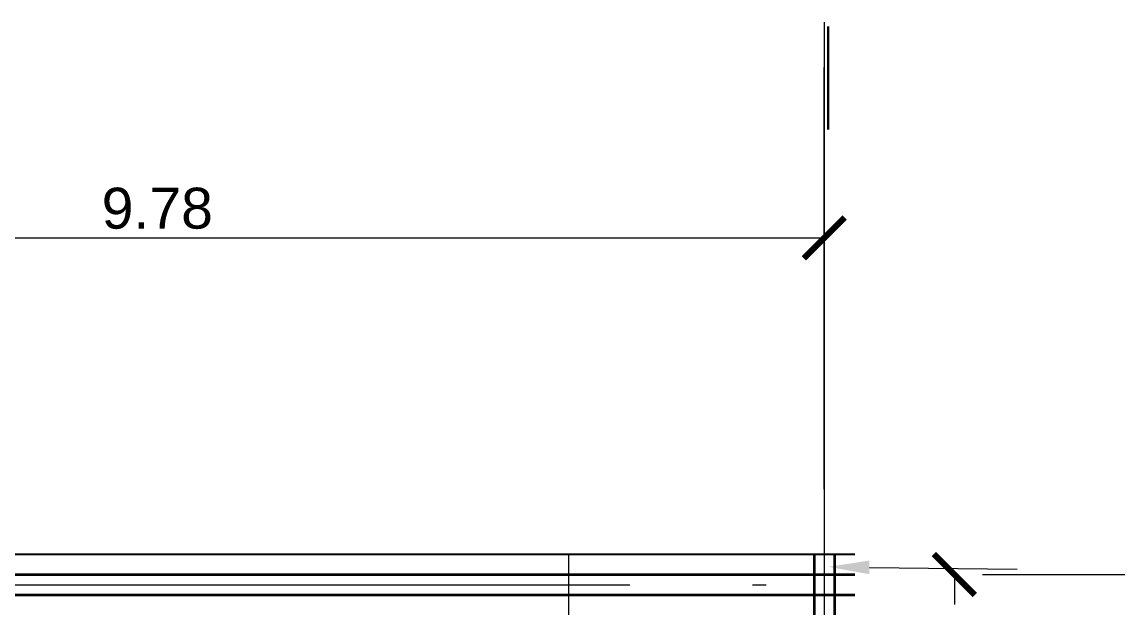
# Model space of a CAD drawing. Header units: inches. Extents: x 13 to 261, y -112 to -47.
# Drawn here: x 110.25 to 118.33, y -52.22 to -47.92 of the extents above; entities that cross this region are included whole.
import ezdxf

# ---------------------------------------------------------------- set-up
doc = ezdxf.new("R2010")
doc.units = ezdxf.units.IN
doc.header["$MEASUREMENT"] = 0
doc.linetypes.add('ACAD_ISO04W100', pattern=[30, 24, -3, 0, -3])
for name, color, linetype, lineweight in [('CAJONES', 3, 'Continuous', 20), ('COTAS', 192, 'Continuous', 13), ('EJES', 1, 'ACAD_ISO04W100', 13), ('MUROS', 5, 'Continuous', 35), ('TERRENO', 8, 'Continuous', 25), ('TEXTOS', 124, 'Continuous', 30)]:
    doc.layers.add(name, color=color, linetype=linetype, lineweight=lineweight)
doc.styles.add('COTAS', font='ARIALUNI.TTF', dxfattribs={"height": 0.3})

# ---------------------------------------------------------------- blocks, each defined once
blk = doc.blocks.new('_ArchTick')
at = {"color": 0, "linetype": 'ByBlock', "const_width": 0.15}
blk.add_lwpolyline([(-0.5, -0.5), (0.5, 0.5)], dxfattribs=at)

msp = doc.modelspace()

# ---------------------------------------------------------------- linework, layer by layer
at = {"layer": 'CAJONES'}
msp.add_line((114.2507, -51.8268), (114.2507, -69.3466), dxfattribs=at)
at = {"layer": 'COTAS', "color": 1}
for p, q in [((116.1257, -51.3518), (116.1257, -48.2581)), ((106.3507, -49.5081), (116.1257, -49.5081)), ((117.0793, -51.9768), (117.0793, -52.1966)), ((117.2854, -51.9768), (118.3293, -51.9768))]:
    msp.add_line(p, q, dxfattribs=at)
at = {"layer": 'EJES', "color": 1, "ltscale": 0.3}
msp.add_line((116.1257, -47.925), (116.1257, -92.7766), dxfattribs=at)
at = {"layer": 'EJES', "ltscale": 0.3}
msp.add_line((16.5007, -52.0518), (116.3507, -52.0518), dxfattribs=at)
at = {"layer": 'EJES', "color": 1}
msp.add_lwpolyline([(116.4563, -51.9247), (117.5401, -51.9386)], dxfattribs=at)
at = {"layer": 'EJES'}
msp.add_solid([(116.4557, -51.9747), (116.1563, -51.9208), (116.4569, -51.8747)], dxfattribs=at)
at = {"layer": 'MUROS'}
for p, q in [((116.0507, -51.8268), (116.0507, -83.8966)), ((116.2007, -51.8268), (116.2007, -92.7766)), ((16.5007, -51.9768), (116.3507, -51.9768)), ((16.6507, -52.1268), (116.3507, -52.1268))]:
    msp.add_line(p, q, dxfattribs=at)
at = {"layer": 'TERRENO'}
msp.add_line((16.3507, -51.8268), (116.3507, -51.8268), dxfattribs=at)
at = {"layer": 'TEXTOS', "color": 1}
msp.add_line((116.1553, -47.9578), (116.1553, -48.7123), dxfattribs=at)

# ---------------------------------------------------------------- block references
at = {"layer": 'COTAS', "color": 1, "xscale": 0.3, "yscale": 0.3, "zscale": 0.3}
msp.add_blockref('_ArchTick', (116.1257, -49.5081), dxfattribs=at)
at = {"layer": 'COTAS', "color": 1, "xscale": 0.3, "yscale": 0.3, "zscale": 0.3, "rotation": 90}
msp.add_blockref('_ArchTick', (117.0793, -51.9768), dxfattribs=at)

# ---------------------------------------------------------------- texts
at = {"layer": 'COTAS', "color": 1, "insert": (111.2382, -49.2923), "char_height": 0.3, "attachment_point": 5, "style": 'COTAS'}
msp.add_mtext('9.78', dxfattribs=at)

doc.saveas('drawing.dxf')
